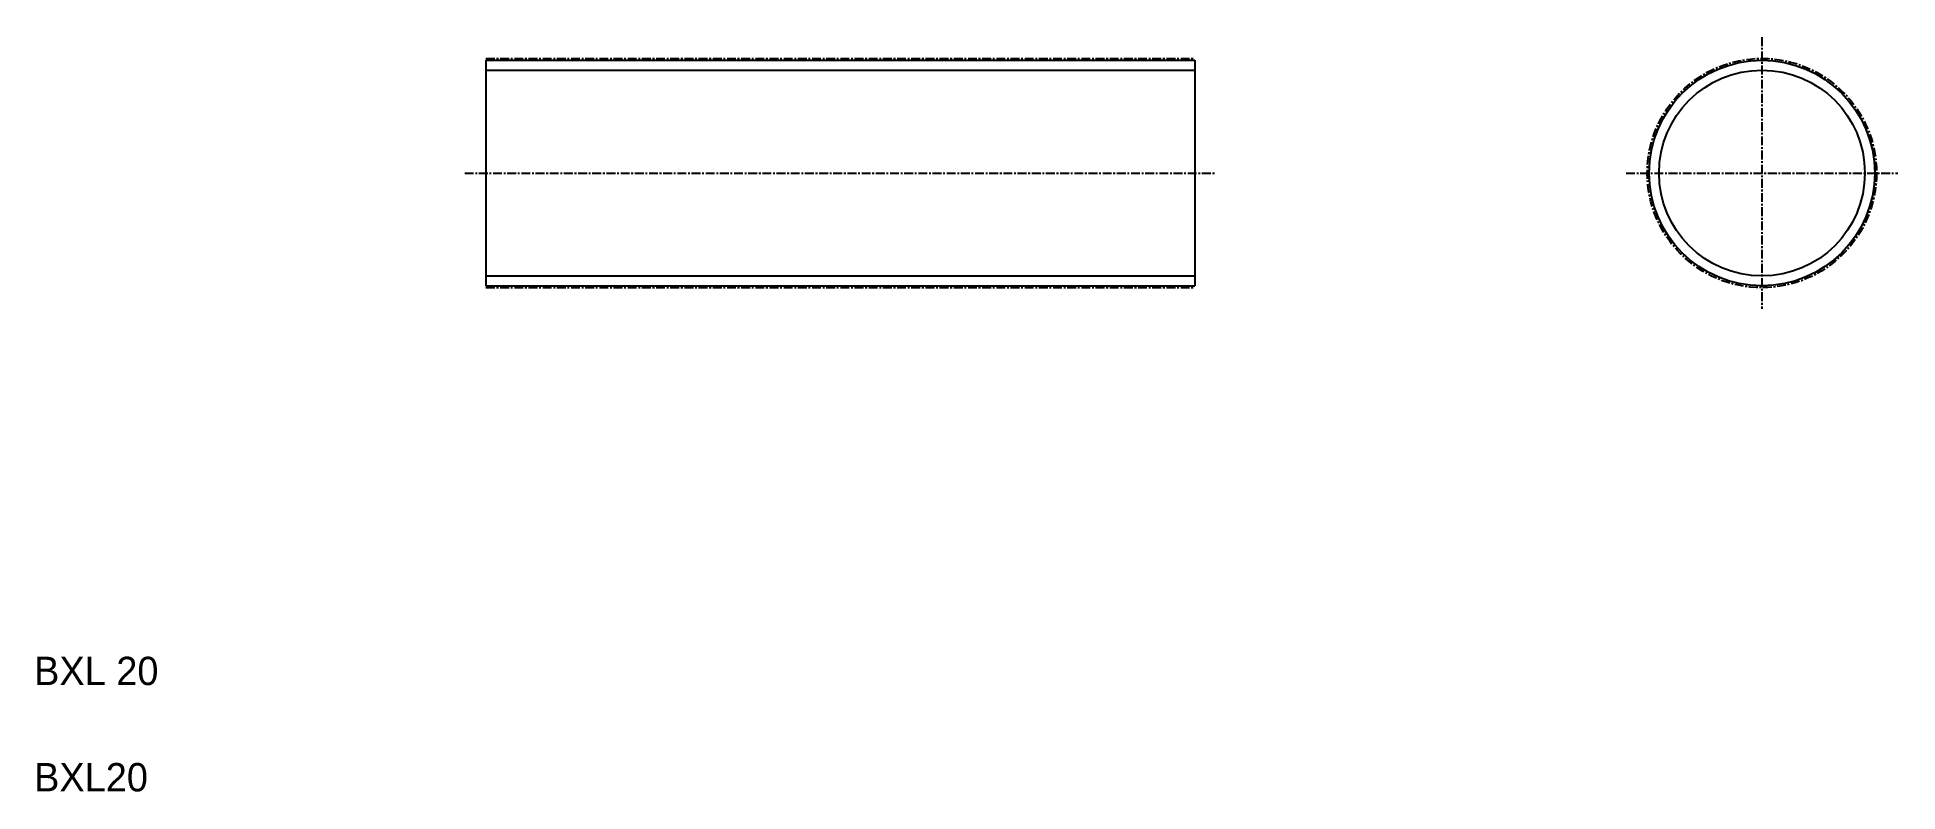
# Model space of a CAD drawing. Extents: x 10 to 273, y 10 to 116.
import ezdxf

# ---------------------------------------------------------------- set-up
doc = ezdxf.new("R2010")
doc.units = 0
doc.linetypes.add('CENTER', pattern=[2, 1.25, -0.25, 0.25, -0.25])
doc.layers.get('0').update_dxf_attribs({"linetype": 'CONTINUOUS'})
doc.layers.add('CENTER', color=1, linetype='CENTER')

msp = doc.modelspace()

# ---------------------------------------------------------------- linework, layer by layer
at = {"color": 7, "linetype": 'CONTINUOUS'}
for p, q in [((73.75, 113.16), (173.75, 113.16)), ((73.75, 113.16), (73.75, 81.33)), ((173.75, 113.16), (173.75, 81.33)), ((73.75, 103.74), (73.75, 103.74)), ((73.75, 97.25), (73.75, 97.25)), ((73.75, 81.33), (173.75, 81.33))]:
    msp.add_line(p, q, dxfattribs=at)
at = {"color": 3, "linetype": 'CONTINUOUS'}
for p, q in [((73.75, 111.76), (173.75, 111.76)), ((73.75, 82.73), (173.75, 82.73))]:
    msp.add_line(p, q, dxfattribs=at)
at = {"color": 7, "linetype": 'CONTINUOUS'}
msp.add_circle((253.75, 97.25), 15.91, dxfattribs=at)
at = {"color": 3, "linetype": 'CONTINUOUS'}
msp.add_circle((253.75, 97.25), 14.52, dxfattribs=at)
at = {"layer": 'CENTER', "color": 1, "linetype": 'CENTER'}
for p, q in [((253.75, 116.42), (253.75, 78.08)), ((73.75, 113.42), (173.75, 113.42)), ((70.75, 97.25), (176.75, 97.25)), ((234.58, 97.25), (272.92, 97.25)), ((73.75, 81.08), (173.75, 81.08))]:
    msp.add_line(p, q, dxfattribs=at)
msp.add_circle((253.75, 97.25), 16.17, dxfattribs=at)

# ---------------------------------------------------------------- texts
at = {"color": 7, "linetype": 'CONTINUOUS'}
for s, p in [('BXL 20', (10, 25)), ('BXL20', (10, 10))]:
    msp.add_text(s, height=4, dxfattribs=at).set_placement(p)

doc.saveas('drawing.dxf')
